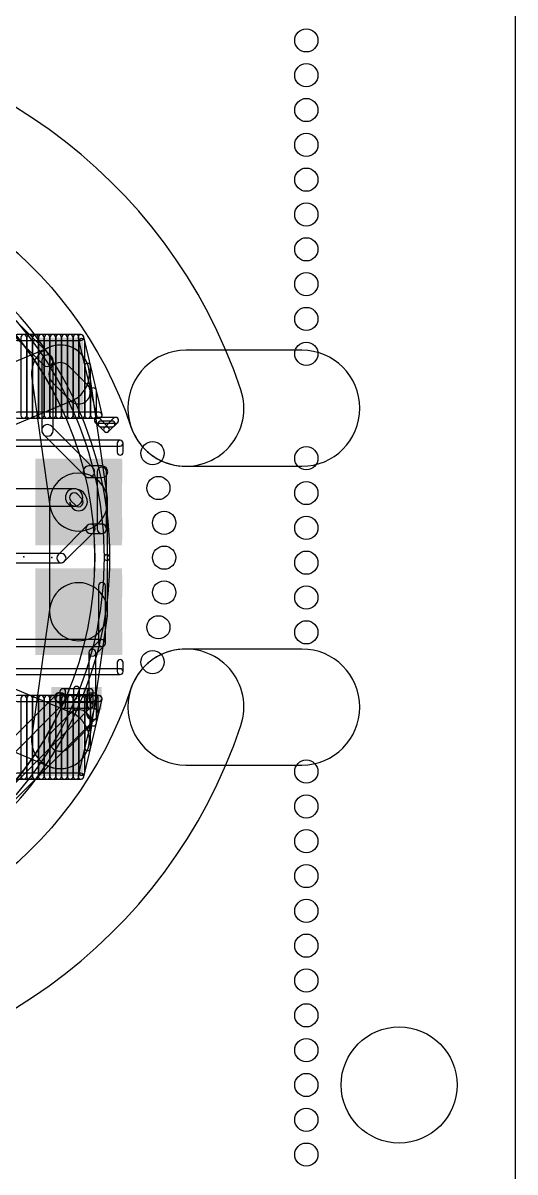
# Model space of a CAD drawing. Extents: x 0 to 2.5, y 0 to 3.1.
# Drawn here: x 2.076 to 2.5, y 1.025 to 2.015 of the extents above; entities that cross this region are included whole.
import ezdxf

# ---------------------------------------------------------------- set-up
doc = ezdxf.new("R2010")
doc.units = 0
for name, color, linetype in [('1', 22, 'CONTINUOUS'), ('16', 175, 'CONTINUOUS'), ('19', 53, 'CONTINUOUS'), ('20', 7, 'CONTINUOUS'), ('22', 253, 'CONTINUOUS'), ('23', 7, 'CONTINUOUS'), ('24', 7, 'CONTINUOUS'), ('31', 253, 'CONTINUOUS'), ('32', 253, 'CONTINUOUS'), ('46', 140, 'CONTINUOUS')]:
    doc.layers.add(name, color=color, linetype=linetype)

# ---------------------------------------------------------------- blocks, each defined once
blk = doc.blocks.new('RECT')
blk.add_solid([(-0.5, -0.5), (0.5, -0.5), (-0.5, 0.5), (0.5, 0.5)])

msp = doc.modelspace()

# ---------------------------------------------------------------- linework, layer by layer
at = {"layer": '1'}
for points in [[(2.145531, 1.554331, 1), (2.150531, 1.554331, 0.414214), (1.833071, 1.871791, 1), (1.833071, 1.866791, -0.414214)], [(2.07048, 1.741476), (2.125598, 1.741476, 1), (2.125598, 1.746476), (2.07048, 1.746476, 1)], [(2.078886, 1.677047), (2.078886, 1.743976, 1), (2.073886, 1.743976), (2.073886, 1.677047, 1)], [(2.083886, 1.677047), (2.083886, 1.743976, 1), (2.078886, 1.743976), (2.078886, 1.677047, 1)], [(2.088886, 1.677047), (2.088886, 1.743976, 1), (2.083886, 1.743976), (2.083886, 1.677047, 1)], [(2.093886, 1.677047), (2.093886, 1.743976, 1), (2.088886, 1.743976), (2.088886, 1.677047, 1)], [(2.098886, 1.677047), (2.098886, 1.743976, 1), (2.093886, 1.743976), (2.093886, 1.677047, 1)], [(2.103886, 1.677047), (2.103886, 1.743976, 1), (2.098886, 1.743976), (2.098886, 1.677047, 1)], [(2.108886, 1.677047), (2.108886, 1.743976, 1), (2.103886, 1.743976), (2.103886, 1.677047, 1)], [(2.113886, 1.677047), (2.113886, 1.743976, 1), (2.108886, 1.743976), (2.108886, 1.677047, 1)], [(2.118886, 1.677047), (2.118886, 1.743976, 1), (2.113886, 1.743976), (2.113886, 1.677047, 1)], [(2.123886, 1.677047), (2.123886, 1.743976, 1), (2.118886, 1.743976), (2.118886, 1.677047, 1)], [(2.123165, 1.743404), (2.138913, 1.676475, 1), (2.14378, 1.67762), (2.128032, 1.744549, 1)], [(2.128886, 1.677047), (2.128886, 1.74063, 1), (2.123886, 1.74063), (2.123886, 1.677047, 1)], [(2.03289, 1.653986), (2.117535, 1.689419, 1), (2.098228, 1.735541), (2.013583, 1.700108, 1)], [(2.148379, 1.60578), (2.132631, 1.716016, 1), (2.083133, 1.708945), (2.098881, 1.598709, 1)], [(2.130701, 1.703803), (2.114953, 1.719551, 1), (2.100811, 1.705409), (2.116559, 1.689661, 1)], [(2.133886, 1.677047), (2.133886, 1.71938, 1), (2.128886, 1.71938), (2.128886, 1.677047, 1)], [(2.138886, 1.677047), (2.138886, 1.69813, 1), (2.133886, 1.69813), (2.133886, 1.677047, 1)], [(2.141346, 1.679547), (2.07048, 1.679547, 1), (2.07048, 1.674547), (2.141346, 1.674547, 1)], [(2.14863, 1.507756), (2.14863, 1.602244, 1), (2.09863, 1.602244), (2.09863, 1.507756, 1)], [(2.018512, 1.598681), (2.119693, 1.598681, 1), (2.119693, 1.613681), (2.018512, 1.613681, 1)], [(2.11613, 1.602244, 1), (2.13113, 1.602244, 0.414214), (2.119693, 1.613681, 1), (2.119693, 1.598681, -0.414214)], [(2.116864, 1.603353), (2.120801, 1.599416, 1), (2.126458, 1.605073), (2.122521, 1.60901, 1)], [(1.833071, 1.24187, 1), (1.833071, 1.23687, 0.414214), (2.150531, 1.554331, 1), (2.145531, 1.554331, -0.414214)], [(2.098881, 1.511291), (2.083133, 1.401055, 1), (2.132631, 1.393984), (2.148379, 1.50422, 1)], [(2.013583, 1.409892), (2.098228, 1.374459, 1), (2.117535, 1.420581), (2.03289, 1.456014, 1)], [(2.141346, 1.435453), (2.07048, 1.435453, 1), (2.07048, 1.430453), (2.141346, 1.430453, 1)], [(2.078886, 1.366024), (2.078886, 1.432953, 1), (2.073886, 1.432953), (2.073886, 1.366024, 1)], [(2.083886, 1.366024), (2.083886, 1.432953, 1), (2.078886, 1.432953), (2.078886, 1.366024, 1)], [(2.088886, 1.366024), (2.088886, 1.432953, 1), (2.083886, 1.432953), (2.083886, 1.366024, 1)], [(2.093886, 1.366024), (2.093886, 1.432953, 1), (2.088886, 1.432953), (2.088886, 1.366024, 1)], [(2.098886, 1.366024), (2.098886, 1.432953, 1), (2.093886, 1.432953), (2.093886, 1.366024, 1)], [(2.103886, 1.366024), (2.103886, 1.432953, 1), (2.098886, 1.432953), (2.098886, 1.366024, 1)], [(2.108886, 1.366024), (2.108886, 1.432953, 1), (2.103886, 1.432953), (2.103886, 1.366024, 1)], [(2.113886, 1.366024), (2.113886, 1.432953, 1), (2.108886, 1.432953), (2.108886, 1.366024, 1)], [(2.118886, 1.366024), (2.118886, 1.432953, 1), (2.113886, 1.432953), (2.113886, 1.366024, 1)], [(2.123886, 1.366024), (2.123886, 1.432953, 1), (2.118886, 1.432953), (2.118886, 1.366024, 1)], [(2.128032, 1.365451), (2.14378, 1.43238, 1), (2.138913, 1.433525), (2.123165, 1.366596, 1)], [(2.128886, 1.36937), (2.128886, 1.432953, 1), (2.123886, 1.432953), (2.123886, 1.36937, 1)], [(2.133886, 1.39062), (2.133886, 1.432953, 1), (2.128886, 1.432953), (2.128886, 1.39062, 1)], [(2.138886, 1.41187), (2.138886, 1.432953, 1), (2.133886, 1.432953), (2.133886, 1.41187, 1)], [(2.116559, 1.420339), (2.100811, 1.404591, 1), (2.114953, 1.390449), (2.130701, 1.406197, 1)], [(2.07048, 1.363524), (2.125598, 1.363524, 1), (2.125598, 1.368524), (2.07048, 1.368524, 1)]]:
    msp.add_lwpolyline(points, format="xyb", close=True, dxfattribs=at)
at = {"layer": '16'}
for points in [[(2.145531, 1.554331, 1), (2.150531, 1.554331, 0.414214), (1.833071, 1.871791, 1), (1.833071, 1.866791, -0.414214)], [(2.059205, 1.754464), (2.093205, 1.720464, 1), (2.100276, 1.727536), (2.066276, 1.761536, 1)], [(2.09174, 1.724), (2.09174, 1.664, 1), (2.10174, 1.664), (2.10174, 1.724, 1)], [(2.093205, 1.660464), (2.128854, 1.624815, 1), (2.135925, 1.631886), (2.100276, 1.667536, 1)], [(2.13239, 1.62335), (2.143717, 1.62335, 1), (2.143717, 1.63335), (2.13239, 1.63335, 1)], [(2.139717, 1.62835), (2.139717, 1.579138, 1), (2.147717, 1.579138), (2.147717, 1.62835, 1)], [(2.13105, 1.581966), (2.105912, 1.556828, 1), (2.111569, 1.551172), (2.136706, 1.576309, 1)], [(2.143717, 1.583138), (2.133878, 1.583138, 1), (2.133878, 1.575138), (2.143717, 1.575138, 1)], [(1.833071, 1.24187, 1), (1.833071, 1.23687, 0.414214), (2.150531, 1.554331, 1), (2.145531, 1.554331, -0.414214)], [(2.10874, 1.558), (2.03674, 1.558, 1), (2.03674, 1.55), (2.10874, 1.55, 1)], [(2.140717, 1.529925), (2.140717, 1.480713, 1), (2.146717, 1.480713), (2.146717, 1.529925, 1)], [(2.057102, 1.477713), (2.143717, 1.477713, 1), (2.143717, 1.483713), (2.057102, 1.483713, 1)], [(2.137641, 1.470394), (2.145838, 1.478591, 1), (2.141595, 1.482834), (2.133398, 1.474637, 1)], [(2.13852, 1.433), (2.13852, 1.472516, 1), (2.13252, 1.472516), (2.13252, 1.433, 1)], [(2.008496, 1.326464), (2.111496, 1.429464, 1), (2.104425, 1.436536), (2.001425, 1.333536, 1)], [(2.104132, 1.431172), (2.105132, 1.430172, 1), (2.110789, 1.435828), (2.109789, 1.436828, 1)], [(2.13052, 1.433), (2.13052, 1.41978, 1), (2.14052, 1.41978), (2.14052, 1.433, 1)], [(2.131984, 1.423315), (2.036236, 1.327567, 1), (2.043307, 1.320496), (2.139055, 1.416244, 1)]]:
    msp.add_lwpolyline(points, format="xyb", close=True, dxfattribs=at)
at = {"layer": '19'}
for radius in [0.304381, 0.304281]:
    msp.add_circle((1.833071, 1.554331), radius, dxfattribs=at)
at = {"layer": '20'}
for p, q in [((2.5, 3.1), (2.5, 2)), ((2.5, 2.1), (2.5, 1)), ((2.5, 1.1), (2.5, 0))]:
    msp.add_line(p, q, dxfattribs=at)
for centre, radius in [((2.32, 2), 0.01), ((2.32, 1.97), 0.01), ((2.32, 1.94), 0.01), ((2.32, 1.91), 0.01), ((2.32, 1.88), 0.01), ((2.32, 1.85), 0.01), ((2.32, 1.82), 0.01), ((2.32, 1.79), 0.01), ((2.32, 1.76), 0.01), ((2.32, 1.73), 0.01), ((2.187402, 1.644331), 0.01), ((2.32, 1.64), 0.01), ((2.192402, 1.614331), 0.01), ((2.32, 1.61), 0.01), ((2.197402, 1.584331), 0.01), ((2.32, 1.58), 0.01), ((2.197402, 1.554331), 0.01), ((2.32, 1.55), 0.01), ((2.197402, 1.524331), 0.01), ((2.32, 1.52), 0.01), ((2.192402, 1.494331), 0.01), ((2.32, 1.49), 0.01), ((2.187402, 1.464331), 0.01), ((2.32, 1.37), 0.01), ((2.32, 1.34), 0.01), ((2.32, 1.31), 0.01), ((2.32, 1.28), 0.01), ((2.32, 1.25), 0.01), ((2.32, 1.22), 0.01), ((2.32, 1.19), 0.01), ((2.32, 1.16), 0.01), ((2.4, 1.1), 0.05), ((2.32, 1.13), 0.01), ((2.32, 1.1), 0.01), ((2.32, 1.07), 0.01), ((2.32, 1.04), 0.01)]:
    msp.add_circle(centre, radius, dxfattribs=at)
at = {"layer": '22'}
for points in [[(2.13978, 1.670142), (2.155528, 1.670142, 1), (2.155528, 1.675142), (2.13978, 1.675142, 1)], [(2.13978, 1.670142), (2.155528, 1.670142, 1), (2.155528, 1.675142), (2.13978, 1.675142, 1)], [(2.149421, 1.666535), (2.141547, 1.674409, 1), (2.138012, 1.670874), (2.145886, 1.663, 1)], [(2.149421, 1.666535), (2.141547, 1.674409, 1), (2.138012, 1.670874), (2.145886, 1.663, 1)], [(2.15376, 1.674409), (2.145886, 1.666535, 1), (2.149421, 1.663), (2.157295, 1.670874, 1)], [(2.15376, 1.674409), (2.145886, 1.666535, 1), (2.149421, 1.663), (2.157295, 1.670874, 1)], [(2.152417, 1.672031), (2.14289, 1.672031, 1), (2.14289, 1.667031), (2.152417, 1.667031, 1)], [(2.159465, 1.655457), (2.041354, 1.655457, 1), (2.041354, 1.650457), (2.159465, 1.650457, 1)], [(2.161965, 1.645083), (2.161965, 1.652957, 1), (2.156965, 1.652957), (2.156965, 1.645083, 1)], [(2.156965, 1.46398), (2.156965, 1.456106, 1), (2.161965, 1.456106), (2.161965, 1.46398, 1)], [(2.159465, 1.458606), (2.041354, 1.458606, 1), (2.041354, 1.453606), (2.159465, 1.453606, 1)], [(2.12424, 1.425126), (2.12424, 1.440874, 1), (2.11924, 1.440874), (2.11924, 1.425126, 1)]]:
    msp.add_lwpolyline(points, format="xyb", close=True, dxfattribs=at)
at = {"layer": '23'}
msp.add_point((2.076386, 1.555), dxfattribs=at)
at = {"layer": '24'}
for points in [[(2.133551, 1.441406), (2.109929, 1.441406, 1), (2.109929, 1.436406), (2.133551, 1.436406, 1)], [(2.107429, 1.438906), (2.107429, 1.427094, 1), (2.112429, 1.427094), (2.112429, 1.438906, 1)], [(2.136051, 1.427094), (2.136051, 1.438906, 1), (2.131051, 1.438906), (2.131051, 1.427094, 1)], [(2.109929, 1.424594), (2.133551, 1.424594, 1), (2.133551, 1.429594), (2.109929, 1.429594, 1)]]:
    msp.add_lwpolyline(points, format="xyb", close=True, dxfattribs=at)
for p in [(2.100409, 1.554531), (2.12174, 1.433)]:
    msp.add_point(p, dxfattribs=at)
at = {"layer": '31'}
msp.add_circle((2.4, 1.1), 0.05, dxfattribs=at)
at = {"layer": '32'}
msp.add_circle((2.4, 1.1), 0.05, dxfattribs=at)
at = {"layer": '46'}
for points in [[(2.16874, 1.667163, 1), (2.263544, 1.698978, 0.32219), (1.833084, 2.008661, 1), (1.833057, 1.908661, -0.32219)], [(2.216142, 1.633071), (2.316142, 1.633071, 1), (2.316142, 1.733071), (2.216142, 1.733071, 1)], [(1.833057, 1.2, 1), (1.833084, 1.1, 0.32219), (2.263544, 1.409683, 1), (2.16874, 1.441498, -0.32219)], [(2.216142, 1.375591), (2.316142, 1.375591, 1), (2.316142, 1.475591), (2.216142, 1.475591, 1)]]:
    msp.add_lwpolyline(points, format="xyb", close=True, dxfattribs=at)

# ---------------------------------------------------------------- block references
at = {"layer": '1', "rotation": 90}
for p, xscale, yscale in [((2.107882, 1.71248), 0.062992, 0.03937), ((2.12363, 1.602244), 0.074803, 0.074803), ((2.12363, 1.507756), 0.074803, 0.074803), ((2.107882, 1.39752), 0.062992, 0.03937)]:
    msp.add_blockref('RECT', p, dxfattribs=dict(at, xscale=xscale, yscale=yscale))
at = {"layer": '16', "xscale": 0.035433, "yscale": 0.019685, "rotation": 180}
for p in [(2.143717, 1.62835), (2.143717, 1.579138), (2.143717, 1.529925), (2.143717, 1.480713)]:
    msp.add_blockref('RECT', p, dxfattribs=at)
at = {"layer": '16', "xscale": 0.015748, "yscale": 0.019685}
for p in [(2.107961, 1.433), (2.13552, 1.433)]:
    msp.add_blockref('RECT', p, dxfattribs=at)
at = {"layer": '31', "rotation": 90}
for p, xscale, yscale in [((2.107882, 1.71248), 0.060992, 0.03737), ((2.12363, 1.602244), 0.072803, 0.072803), ((2.12363, 1.507756), 0.072803, 0.072803), ((2.107882, 1.39752), 0.060992, 0.03737)]:
    msp.add_blockref('RECT', p, dxfattribs=dict(at, xscale=xscale, yscale=yscale))
at = {"layer": '32', "xscale": 0.033433, "yscale": 0.017685, "rotation": 180}
for p in [(2.143717, 1.62835), (2.143717, 1.579138), (2.143717, 1.529925), (2.143717, 1.480713)]:
    msp.add_blockref('RECT', p, dxfattribs=at)
at = {"layer": '32', "xscale": 0.013748, "yscale": 0.017685}
for p in [(2.107961, 1.433), (2.13552, 1.433)]:
    msp.add_blockref('RECT', p, dxfattribs=at)

doc.saveas('drawing.dxf')
